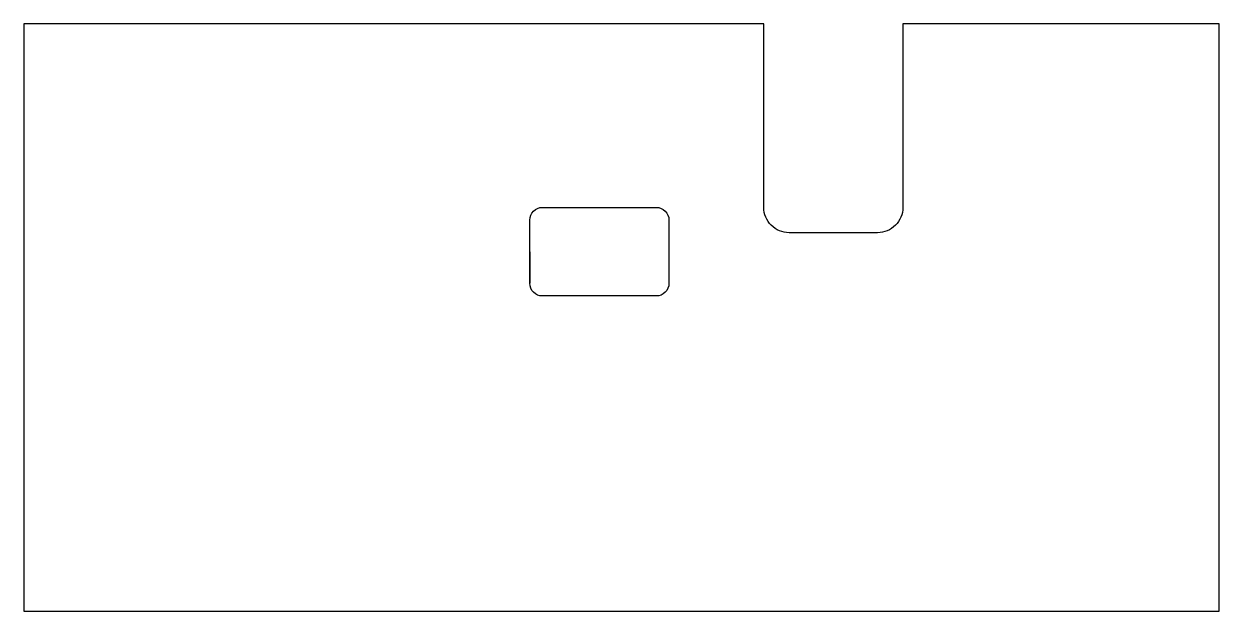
# Model space of a CAD drawing. Header units: millimetres. Extents: x -47.3 to 47.3, y -23.2 to 23.2.
import ezdxf

# ---------------------------------------------------------------- set-up
doc = ezdxf.new("R2010")
doc.units = ezdxf.units.MM
doc.layers.get('0').update_dxf_attribs({"linetype": 'CONTINUOUS'})

msp = doc.modelspace()

# ---------------------------------------------------------------- linework, layer by layer
msp.add_line((-7.25, 5.2), (-7.25, 2.7))
for points in [[(11.25, 8.7), (11.25, 23.2), (-47.25, 23.2), (-47.25, -23.2), (47.25, -23.2), (47.25, 23.2), (22.25, 23.2), (22.25, 8.7, -0.414214), (20.25, 6.7), (13.25, 6.7, -0.414214)], [(-7.25, 2.7), (-7.25, 7.7, -0.414214), (-6.25, 8.7), (2.75, 8.7, -0.414214), (3.75, 7.7), (3.75, 2.7, -0.414214), (2.75, 1.7), (-6.25, 1.7, -0.414214)]]:
    msp.add_lwpolyline(points, format="xyb", close=True)

doc.saveas('drawing.dxf')
